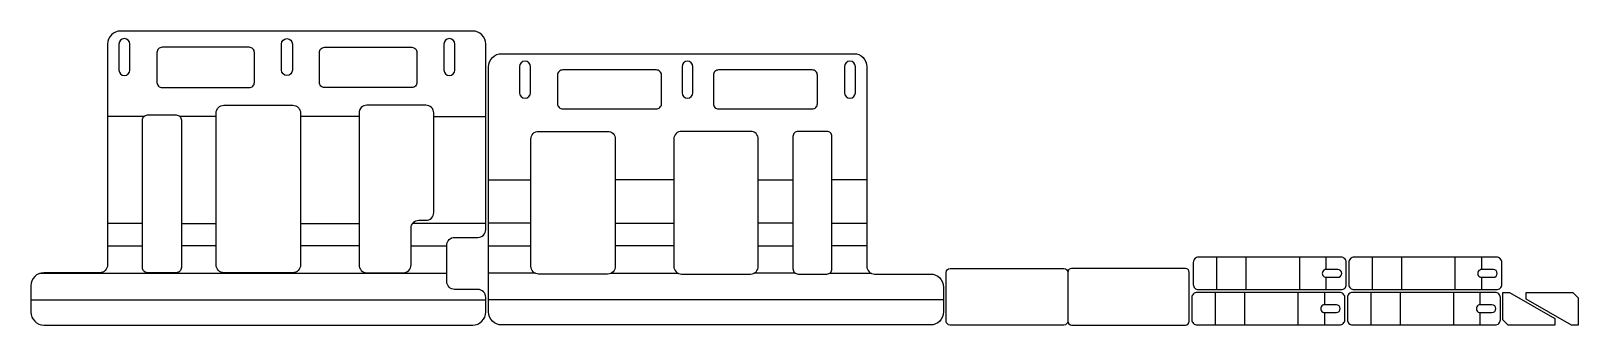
# Model space of a CAD drawing. Extents: x 2551 to 3742, y 6281 to 6507.
import ezdxf

# ---------------------------------------------------------------- set-up
doc = ezdxf.new("R2010")
doc.units = 0

# ---------------------------------------------------------------- blocks, each defined once
blk = doc.blocks.new('Part', base_point=(-350, -131.4))
at = {"layer": '1'}
for points in [[(0, 84.6, 0.414214), (-10, 94.6), (-340, 94.6, 0.414214), (-350, 84.6), (-350, 73.2, 0.414214), (-344, 67.2), (-326, 67.2, -0.414214), (-320, 61.2), (-320, 33.2, -0.414214), (-326, 27.2), (-344, 27.2, 0.414214), (-350, 21.2), (-350, -121.4, 0.414214), (-340, -131.4), (-69, -131.4, 0.414214), (-59, -121.4), (-59, 48.4, -0.414214), (-53, 54.4), (-10, 54.4, 0.414214), (0, 64.4)], [(-252.5, 48.4, 0.414214), (-258.5, 54.4), (-286.5, 54.4, 0.414214), (-292.5, 48.4), (-292.5, 20.1, -0.414214), (-298.5, 14.1), (-304, 14.1, 0.414214), (-310, 8.1), (-310, -68.4, 0.414214), (-304, -74.4), (-258.5, -74.4, 0.414214), (-252.5, -68.4)], [(-142.5, 48.4), (-142.5, -68.4, -0.414214), (-148.5, -74.4), (-201.5, -74.4, -0.414214), (-207.5, -68.4), (-207.5, 48.4, -0.414214), (-201.5, 54.4), (-148.5, 54.4, -0.414214)], [(-85.8, 50.4), (-85.8, -62.9, -0.414214), (-89.8, -66.9), (-111.8, -66.9, -0.414214), (-115.8, -62.9), (-115.8, 50.4, -0.414214), (-111.8, 54.4), (-89.8, 54.4, -0.414214)], [(-222, -91.9), (-222, -114.9, -0.414214), (-226, -118.9), (-293, -118.9, -0.414214), (-297, -114.9), (-297, -91.9, -0.414214), (-293, -87.9), (-226, -87.9, -0.414214)], [(-97, -91.9, 0.414214), (-101, -87.9), (-168, -87.9, 0.414214), (-172, -91.9), (-172, -114.9, 0.414214), (-168, -118.9), (-101, -118.9, 0.414214), (-97, -114.9)], [(-317.8, -101.4, 1), (-326.2, -101.4), (-326.2, -121.4, 1), (-317.8, -121.4)], [(-192.8, -101.4), (-192.8, -121.4, -1), (-201.2, -121.4), (-201.2, -101.4, -1)], [(-67.8, -101.4, 1), (-76.2, -101.4), (-76.2, -121.4, 1), (-67.8, -121.4)]]:
    blk.add_lwpolyline(points, format="xyb", close=True, dxfattribs=at)
at = {"layer": '2'}
for p, q in [((0, 75.3), (-350, 75.3)), ((-320, 54.9), (-6.7, 54.9)), ((-292.5, 33.7), (-320, 33.7)), ((-252.5, 33.7), (-207.5, 33.7)), ((-142.5, 33.7), (-115.8, 33.7)), ((-59, 33.7), (-85.8, 33.7)), ((-350, 16.5), (-293.7, 16.5)), ((-207.5, 16.5), (-252.5, 16.5)), ((-115.8, 16.5), (-142.5, 16.5)), ((-85.8, 16.5), (-59, 16.5)), ((-310, -65.8), (-350, -65.8)), ((-252.5, -65.8), (-207.5, -65.8)), ((-142.5, -65.8), (-114.5, -65.8)), ((-87, -65.8), (-59, -65.8))]:
    blk.add_line(p, q, dxfattribs=at)
blk = doc.blocks.new('Part1959352269', base_point=(-350, -113.9))
at = {"layer": '1'}
for points in [[(0, 84.6), (0, -103.9, -0.414214), (-10, -113.9), (-281, -113.9, -0.414214), (-291, -103.9), (-291, 49.5, 0.414214), (-297, 55.5), (-340, 55.5, -0.414214), (-350, 65.5), (-350, 84.6, -0.414214), (-340, 94.6), (-10, 94.6, -0.414214)], [(-234.2, 51.5, 0.414214), (-238.2, 55.5), (-260.2, 55.5, 0.414214), (-264.2, 51.5), (-264.2, -50.2, 0.414214), (-260.2, -54.2), (-238.2, -54.2, 0.414214), (-234.2, -50.2)], [(-142.5, 49.5, 0.414214), (-148.5, 55.5), (-201.5, 55.5, 0.414214), (-207.5, 49.5), (-207.5, -48.2, 0.414214), (-201.5, -54.2), (-148.5, -54.2, 0.414214), (-142.5, -48.2)], [(-32.5, 49.5), (-32.5, -48.2, -0.414214), (-38.5, -54.2), (-91.5, -54.2, -0.414214), (-97.5, -48.2), (-97.5, 49.5, -0.414214), (-91.5, 55.5), (-38.5, 55.5, -0.414214)], [(-273.8, -83.9, 1), (-282.2, -83.9), (-282.2, -103.9, 1), (-273.8, -103.9)], [(-173, -75.4, 0.414214), (-177, -71.4), (-249, -71.4, 0.414214), (-253, -75.4), (-253, -97.4, 0.414214), (-249, -101.4), (-177, -101.4, 0.414214), (-173, -97.4)], [(-148.8, -83.9, 1), (-157.2, -83.9), (-157.2, -103.9, 1), (-148.8, -103.9)], [(-53, -75.4, 0.414214), (-57, -71.4), (-129, -71.4, 0.414214), (-133, -75.4), (-133, -97.4, 0.414214), (-129, -101.4), (-57, -101.4, 0.414214), (-53, -97.4)], [(-23.8, -83.9, 1), (-32.2, -83.9), (-32.2, -103.9, 1), (-23.8, -103.9)]]:
    blk.add_lwpolyline(points, format="xyb", close=True, dxfattribs=at)
at = {"layer": '2'}
for p, q in [((-350, 75.3), (0, 75.3)), ((-262.3, 54.9), (-294.5, 54.9)), ((-236.2, 54.9), (-204, 54.9)), ((-94, 54.9), (-146, 54.9)), ((-36, 54.9), (0, 54.9)), ((-291, 33.7), (-264.2, 33.7)), ((-207.5, 33.7), (-234.2, 33.7)), ((-142.5, 33.7), (-97.5, 33.7)), ((0, 33.7), (-32.5, 33.7)), ((-264.2, 16.5), (-291, 16.5)), ((-234.2, 16.5), (-207.5, 16.5)), ((-97.5, 16.5), (-142.5, 16.5)), ((-32.5, 16.5), (0, 16.5)), ((-291, -16.8), (-264.2, -16.8)), ((-207.5, -16.8), (-234.2, -16.8)), ((-142.5, -16.8), (-97.5, -16.8)), ((0, -16.8), (-32.5, -16.8))]:
    blk.add_line(p, q, dxfattribs=at)
blk = doc.blocks.new('CommonPart', base_point=(706.4003, 2))
at = {"layer": '1'}
blk.add_lwpolyline([(799.9003, 5, -0.414213562), (796.9003, 2), (709.4003, 2, -0.414213562), (706.4003, 5), (706.4003, 42.5, -0.414213562), (709.4003, 45.5), (796.9003, 45.5, -0.414213562), (799.9003, 42.5)], format="xyb", dxfattribs=at)
blk.add_lwpolyline([(799.9004, 42.5), (799.9004, 5, 0.414213562), (802.9004, 2), (890.4004, 2, 0.414213562), (893.4004, 5), (893.4004, 42.5, 0.414213562), (890.4004, 45.5), (802.9004, 45.5, 0.414213562)], format="xyb", close=True, dxfattribs=at)
blk = doc.blocks.new('Part1201991429', base_point=(-25, -13.5))
at = {"layer": '1'}
for points in [[(0, 100.2, 0.414214), (-4, 104.2), (-21, 104.2, 0.414214), (-25, 100.2), (-25, -9.5, 0.414214), (-21, -13.5), (-4, -13.5, 0.414214), (0, -9.5)], [(-9.5, 2, 1), (-15.5, 2), (-15.5, -7, 1), (-9.5, -7)]]:
    blk.add_lwpolyline(points, format="xyb", close=True, dxfattribs=at)
at = {"layer": '2'}
for p, q in [((0, 86.3), (-25, 86.3)), ((-25, 63.4), (0, 63.4)), ((0, 22.6), (-25, 22.6)), ((-25, 2), (-15.5, 2)), ((-9.5, 2), (0, 2))]:
    blk.add_line(p, q, dxfattribs=at)
blk = doc.blocks.new('Part2013863332', base_point=(-25, -13.5))
at = {"layer": '1'}
for points in [[(0, 100.2, 0.414214), (-4, 104.2), (-21, 104.2, 0.414214), (-25, 100.2), (-25, -9.5, 0.414214), (-21, -13.5), (-4, -13.5, 0.414214), (0, -9.5)], [(-9.5, 2, 1), (-15.5, 2), (-15.5, -7, 1), (-9.5, -7)]]:
    blk.add_lwpolyline(points, format="xyb", close=True, dxfattribs=at)
at = {"layer": '2'}
for p, q in [((0, 86.3), (-25, 86.3)), ((-25, 63.4), (0, 63.4)), ((0, 22.6), (-25, 22.6)), ((-25, 2), (-15.5, 2)), ((-9.5, 2), (0, 2))]:
    blk.add_line(p, q, dxfattribs=at)
blk = doc.blocks.new('Part614656571', base_point=(-25, -13.5))
at = {"layer": '1'}
for points in [[(0, 100.2, 0.414214), (-4, 104.2), (-21, 104.2, 0.414214), (-25, 100.2), (-25, -9.5, 0.414214), (-21, -13.5), (-4, -13.5, 0.414214), (0, -9.5)], [(-9.5, 2, 1), (-15.5, 2), (-15.5, -7, 1), (-9.5, -7)]]:
    blk.add_lwpolyline(points, format="xyb", close=True, dxfattribs=at)
at = {"layer": '2'}
for p, q in [((0, 86.3), (-25, 86.3)), ((-25, 63.4), (0, 63.4)), ((0, 22.6), (-25, 22.6)), ((-25, 2), (-15.5, 2)), ((-9.5, 2), (0, 2))]:
    blk.add_line(p, q, dxfattribs=at)
blk = doc.blocks.new('Part497812768', base_point=(-25, -13.5))
at = {"layer": '1'}
for points in [[(0, 100.2, 0.414214), (-4, 104.2), (-21, 104.2, 0.414214), (-25, 100.2), (-25, -9.5, 0.414214), (-21, -13.5), (-4, -13.5, 0.414214), (0, -9.5)], [(-9.5, 2, 1), (-15.5, 2), (-15.5, -7, 1), (-9.5, -7)]]:
    blk.add_lwpolyline(points, format="xyb", close=True, dxfattribs=at)
at = {"layer": '2'}
for p, q in [((0, 86.3), (-25, 86.3)), ((-25, 63.4), (0, 63.4)), ((0, 22.6), (-25, 22.6)), ((-25, 2), (-15.5, 2)), ((-9.5, 2), (0, 2))]:
    blk.add_line(p, q, dxfattribs=at)

msp = doc.modelspace()

# ---------------------------------------------------------------- linework, layer by layer
at = {"layer": '1'}
for points in [[(3684.1, 6284.6), (3684.1, 6305.6), (3689.1, 6305.6), (3724.1, 6285.6), (3724.1, 6280.6), (3688.1, 6280.6)], [(3741.9, 6301.6), (3741.9, 6280.6), (3736.9, 6280.6), (3701.9, 6300.6), (3701.9, 6305.6), (3737.9, 6305.6)]]:
    msp.add_lwpolyline(points, close=True, dxfattribs=at)

# ---------------------------------------------------------------- block references
at = {"layer": '1', "rotation": 180}
for name, p in [('Part', (2901.4, 6506.6)), ('Part1959352269', (3253.6, 6489.2))]:
    msp.add_blockref(name, p, dxfattribs=at)
at = {"layer": '1'}
msp.add_blockref('CommonPart', (3255.7, 6280.6), dxfattribs=at)
at = {"layer": '2', "rotation": 90.0000001836389}
for name, p in [('Part2013863332', (3563.5, 6307.8)), ('Part614656571', (3683.2, 6307.8)), ('Part1201991429', (3562.4, 6280.7)), ('Part497812768', (3682.1, 6280.7))]:
    msp.add_blockref(name, p, dxfattribs=at)

doc.saveas('drawing.dxf')
